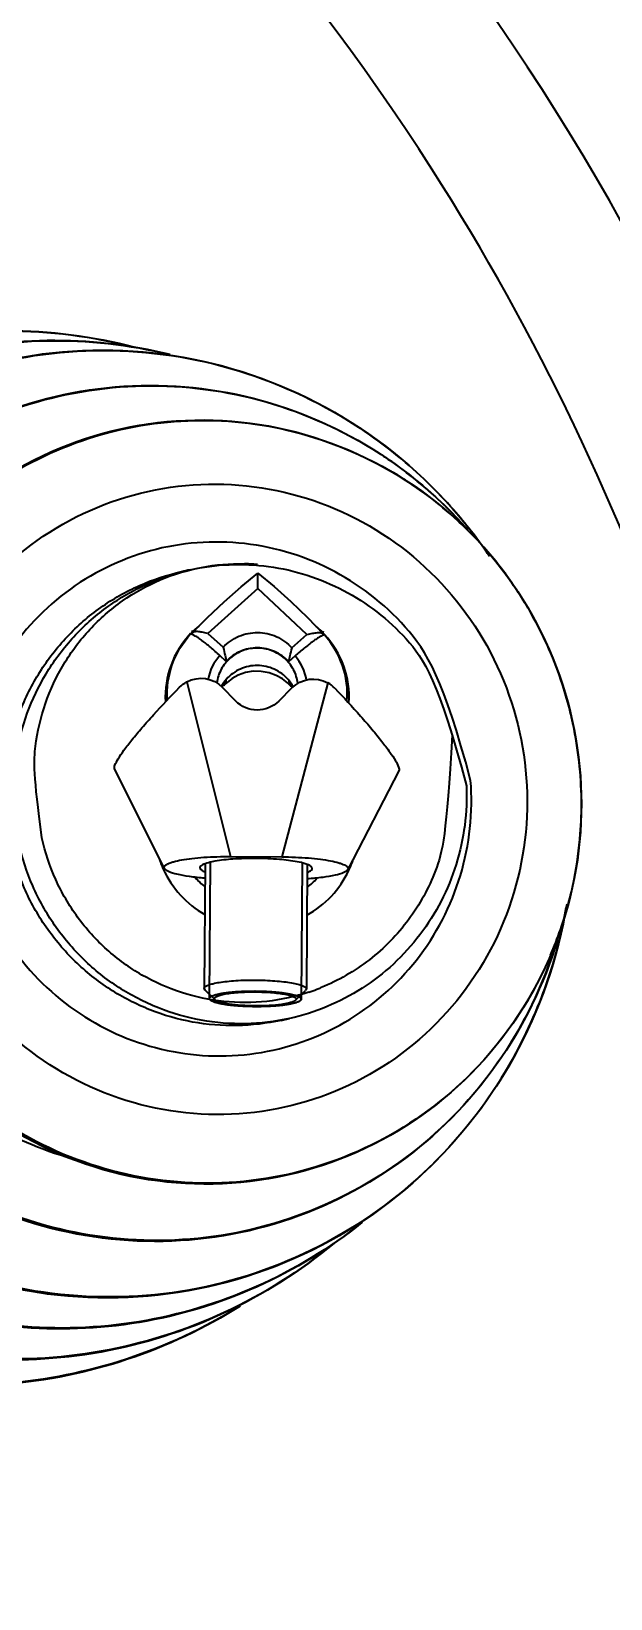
# Model space of a CAD drawing. Extents: x 4438 to 384502, y -178203 to -21188.
# Drawn here: x 378258.7 to 378294.2, y -173493.7 to -173397.5 of the extents above; entities that cross this region are included whole.
import ezdxf

# ---------------------------------------------------------------- set-up
doc = ezdxf.new("R2010")
doc.units = 0
doc.header["$LTSCALE"] = 8
doc.header["$MEASUREMENT"] = 0
doc.layers.get('0').update_dxf_attribs({"linetype": 'CONTINUOUS'})
doc.layers.get('DEFPOINTS').update_dxf_attribs({"linetype": 'CONTINUOUS'})
doc.layers.add('PL', color=5, linetype='CONTINUOUS')
doc.styles.add('DFT', font='simplex', dxfattribs={"width": 0.67, "bigfont": 'dft'})
doc.dimstyles.new('INTE$0', dxfattribs={"dimscale": 5, "dimtxt": 4, "dimasz": 3, "dimexe": 3, "dimexo": 0, "dimgap": 1, "dimtad": 1, "dimdec": 3, "dimdsep": 46, "dimtxsty": 'DFT', "dimcen": 0, "dimclrd": 3, "dimclre": 3, "dimclrt": 6, "dimadec": 0, "dimazin": 0, "dimtfac": 1, "dimtdec": 3, "dimtix": 1, "dimtmove": 1, "dimatfit": 0, "dimfxl": 1, "dimtolj": 1, "dimtzin": 0, "dimarcsym": 0})

# ---------------------------------------------------------------- blocks, each defined once
blk = doc.blocks.new('*D31')
at = {"color": 3, "lineweight": -2, "transparency": 16777216}
for p, q in [((377969.293, -173489.876), (377969.293, -173815.018)), ((378352.161, -173492.017), (378352.161, -173815.018)), ((377999.293, -173800.018), (378322.161, -173800.018))]:
    blk.add_line(p, q, dxfattribs=at)
at = {"color": 3, "transparency": 16777216}
for points in [[(377999.293, -173795.018), (377999.293, -173805.018), (377969.293, -173800.018)], [(378322.161, -173795.018), (378322.161, -173805.018), (378352.161, -173800.018)]]:
    blk.add_solid(points, dxfattribs=at)
at = {"layer": 'DEFPOINTS', "color": 0, "transparency": 16777216}
for p in [(377969.293, -173489.876), (378352.161, -173492.017), (378352.161, -173800.018)]:
    blk.add_point(p, dxfattribs=at)
at = {"color": 6, "transparency": 16777216, "insert": (378160.727, -173765.018), "char_height": 45, "attachment_point": 5, "style": 'DFT'}
blk.add_mtext('\\A1;680', dxfattribs=at)

msp = doc.modelspace()

# ---------------------------------------------------------------- linework, layer by layer
at = {"layer": 'PL', "color": 7, "ltscale": 0.5}
for p, q in [((378267.896, -173430.705), (378268.42, -173430.589)), ((378272.58, -173431.729), (378272.586, -173430.794)), ((378272.58, -173431.729), (378269.502, -173434.492)), ((378275.587, -173434.562), (378272.58, -173431.729)), ((378275.627, -173433.526), (378276.597, -173434.538)), ((378268.531, -173434.48), (378268.486, -173434.544)), ((378269.502, -173434.492), (378270.458, -173435.348)), ((378274.656, -173435.375), (378275.587, -173434.562)), ((378276.597, -173434.538), (378276.637, -173434.596)), ((378270.64, -173436.208), (378270.247, -173435.851)), ((378274.861, -173435.88), (378274.463, -173436.232)), ((378268.215, -173437.468), (378270.909, -173448.186)), ((378276.872, -173437.523), (378274.042, -173448.206)), ((378270.392, -173437.664), (378270.443, -173437.709)), ((378271.215, -173438.633), (378270.416, -173437.814)), ((378270.496, -173437.685), (378270.443, -173437.709)), ((378274.667, -173437.841), (378273.858, -173438.65)), ((378274.589, -173437.711), (378274.641, -173437.736)), ((378274.641, -173437.736), (378274.693, -173437.691)), ((378266.846, -173448.918), (378263.788, -173442.808)), ((378281.23, -173442.919), (378278.095, -173448.99)), ((378269.339, -173448.629), (378269.29, -173456.283)), ((378269.653, -173448.538), (378269.6, -173456.902)), ((378270.909, -173448.186), (378274.042, -173448.206)), ((378275.293, -173448.574), (378275.24, -173456.938)), ((378275.606, -173448.669), (378275.557, -173456.323)), ((378290.958, -173453.299), (378290.944, -173453.345)), ((378269.337, -173456.376), (378269.29, -173456.283)), ((378269.951, -173456.979), (378269.337, -173456.376)), ((378274.888, -173457.01), (378275.509, -173456.416)), ((378275.557, -173456.323), (378275.509, -173456.416)), ((378273.999, -173458.238), (378274.523, -173458.122))]:
    msp.add_line(p, q, dxfattribs=at)
for points in [[(378268.531, -173434.48), (378269.479, -173433.515), (378270.503, -173432.549), (378271.557, -173431.63), (378272.586, -173430.794)], [(378272.586, -173430.794), (378273.57, -173431.614), (378274.602, -173432.535), (378275.627, -173433.526)], [(378274.589, -173437.711), (378274.397, -173437.52), (378274.092, -173437.283), (378273.711, -173437.069), (378273.269, -173436.909), (378272.79, -173436.822), (378272.297, -173436.82), (378271.817, -173436.902), (378271.374, -173437.057), (378270.992, -173437.267), (378270.686, -173437.5), (378270.496, -173437.685)]]:
    msp.add_lwpolyline(points, dxfattribs=at)
for centre, radius, start, end in [((378160.864, -173484.309), 162.592, 283.81178, 63.75286), ((378160.77, -173484.222), 153.659, 270, 65.70221), ((378160.861, -173484.373), 145.332, 32.63286, 69.56606), ((378160.861, -173484.373), 145.332, 4.32637, 32.63286), ((378262.927, -173445.911), 28.809, 55.60915, 57.08141), ((378262.786, -173446.105), 29.048, 45.88077, 55.59675), ((378265.894, -173445.286), 26.013, 55.62243, 57.08217), ((378265.767, -173445.462), 26.229, 45.88282, 55.60997), ((378269.111, -173444.544), 23.135, 59.32168, 60.08068), ((378268.986, -173444.74), 23.368, 48.12558, 59.30186), ((378262.717, -173446.171), 29.144, 41.36168, 45.87199), ((378265.71, -173445.515), 26.307, 41.67777, 45.87456), ((378262.603, -173446.271), 29.295, 34.72451, 41.36135), ((378268.929, -173444.796), 23.448, 43.48864, 48.11431), ((378265.644, -173445.575), 26.396, 41.37155, 41.67986), ((378268.826, -173444.894), 23.59, 36.21613, 43.48772), ((378271.381, -173443.946), 13.681, 102.5005, 104.74125), ((378271.464, -173442.695), 12.473, 86.33177, 88.66607), ((378271.464, -173442.694), 12.472, 84.99182, 86.33112), ((378268.767, -173444.931), 23.659, 29.19099, 36.20484), ((378268.747, -173444.942), 23.682, 24.33792, 29.19203), ((378272.538, -173438.397), 5.64, 136.43238, 182.92168), ((378272.542, -173438.402), 5.646, 135.64823, 136.4324), ((378272.473, -173438.254), 5.475, 136.25403, 137.06537), ((378272.475, -173446.755), 12.989, 107.37221, 107.82554), ((378272.539, -173438.399), 5.642, 129.48035, 135.64721), ((378272.474, -173438.255), 5.476, 135.32424, 136.25403), ((378272.485, -173438.266), 5.492, 131.94917, 135.32266), ((378272.536, -173438.399), 5.643, 43.55461, 50.1116), ((378272.592, -173438.266), 5.491, 42.94736, 47.93018), ((378272.494, -173446.755), 12.989, 71.42395, 71.90629), ((378272.604, -173438.255), 5.475, 42.21536, 42.94381), ((378272.533, -173438.402), 5.646, 42.84903, 43.55326), ((378272.538, -173438.397), 5.64, 356.35001, 42.84894), ((378268.607, -173444.998), 23.833, 13.11151, 24.32117), ((378272.477, -173437.867), 3.007, 137.88462, 169.35266), ((378272.606, -173437.868), 3.007, 9.91692, 41.38757), ((378272.5, -173438.952), 2.477, 138.13514, 150.93246), ((378272.568, -173438.953), 2.477, 28.33732, 41.13468), ((378268.811, -173444.945), 23.622, 12.5001, 13.09909), ((378268.81, -173444.945), 23.623, 11.87201, 12.49989), ((378268.604, -173444.984), 23.833, 0.67947, 11.85978), ((378268.752, -173444.975), 23.684, 355.58014, 0.66254), ((378268.78, -173444.977), 23.656, 348.79747, 355.58123), ((378272.34, -173446.412), 6.122, 197.83255, 204.52183), ((378272.416, -173446.368), 6.209, 204.5983, 240.0817), ((378272.558, -173446.369), 6.209, 299.18812, 334.67152), ((378272.633, -173446.414), 6.122, 334.74799, 341.43726), ((378272.446, -173446.145), 4.991, 221.82122, 231.19261), ((378272.531, -173446.146), 4.991, 308.07721, 317.4486), ((378268.845, -173444.986), 23.591, 340.97872, 348.78622), ((378262.623, -173446.367), 29.296, 343.21187, 350.27713), ((378268.993, -173445.035), 23.435, 336.89057, 340.97611), ((378265.763, -173445.74), 26.304, 339.12982, 343.19682), ((378262.781, -173446.414), 29.132, 339.13141, 343.21043), ((378265.839, -173445.765), 26.224, 328.2062, 339.12101), ((378271.762, -173444.674), 12.473, 288.46884, 290.80316), ((378271.762, -173444.675), 12.472, 290.80381, 292.14309), ((378262.866, -173446.442), 29.042, 328.23662, 339.12259), ((378266.054, -173445.888), 25.977, 327.92483, 328.18686), ((378263.103, -173446.577), 28.77, 327.92482, 328.21746), ((378160.861, -173484.373), 145.332, 283.72929, 4.32637)]:
    msp.add_arc(centre, radius, start, end, dxfattribs=at)
at = {"layer": 'PL', "color": 7, "ltscale": 0.5, "extrusion": (0, 0, -1)}
for centre, start_param, end_param in [((378269.086, -173439.177), -0.488239, 0.779568), ((378275.979, -173439.221), -0.779568, 0.488239), ((378272.545, -173437.271), 2.362024, 3.921161)]:
    msp.add_ellipse(centre, major_axis=(0.012, 1.928), ratio=0.975113, start_param=start_param, end_param=end_param, dxfattribs=at)
at = {"layer": 'PL', "color": 7, "ltscale": 0.5}
for points, knots in [([(378226.887, -173454.24), (378226.307, -173451.624), (378225.805, -173446.226), (378227.093, -173438.226), (378230.335, -173430.815), (378235.328, -173424.48), (378241.75, -173419.633), (378249.188, -173416.593), (378257.149, -173415.558), (378262.469, -173416.252), (378265.031, -173416.928)], [0, 0, 0, 0, 0.125926, 0.251647, 0.377035, 0.502024, 0.626659, 0.751072, 0.875453, 1, 1, 1, 1]), ([(378227.037, -173454.206), (378226.458, -173451.596), (378225.956, -173446.21), (378227.235, -173438.227), (378230.46, -173430.832), (378235.428, -173424.511), (378241.819, -173419.671), (378249.222, -173416.631), (378257.149, -173415.585), (378262.449, -173416.265), (378265.003, -173416.934)], [0, 0, 0, 0, 0.126092, 0.251944, 0.377405, 0.502395, 0.626965, 0.751271, 0.875538, 1, 1, 1, 1]), ([(378231.027, -173453.322), (378230.474, -173450.831), (378229.991, -173445.691), (378231.193, -173438.069), (378234.244, -173430.995), (378238.954, -173424.927), (378245.026, -173420.253), (378252.075, -173417.274), (378259.641, -173416.182), (378264.718, -173416.762), (378267.168, -173417.364)], [0, 0, 0, 0, 0.125918, 0.251632, 0.377024, 0.502022, 0.626668, 0.751088, 0.875467, 1, 1, 1, 1]), ([(378231.176, -173453.289), (378230.625, -173450.804), (378230.142, -173445.678), (378231.334, -173438.076), (378234.364, -173431.022), (378239.046, -173424.968), (378245.081, -173420.3), (378252.09, -173417.318), (378259.618, -173416.211), (378264.672, -173416.773), (378267.113, -173417.365)], [0, 0, 0, 0, 0.12609, 0.251941, 0.377409, 0.50241, 0.626991, 0.751302, 0.875561, 1, 1, 1, 1]), ([(378235.166, -173452.404), (378234.447, -173449.161), (378234.114, -173442.382), (378237.03, -173432.689), (378243.022, -173424.557), (378251.399, -173418.967), (378261.172, -173416.584), (378271.181, -173417.698), (378280.231, -173422.154), (378284.931, -173427.017), (378286.798, -173429.752)], [0, 0, 0, 0, 0.125834, 0.25133, 0.376313, 0.500834, 0.625157, 0.749637, 0.874558, 1, 1, 1, 1]), ([(378235.316, -173452.371), (378234.7, -173449.597), (378234.276, -173443.841), (378236.137, -173435.428), (378240.332, -173427.927), (378246.507, -173421.995), (378254.131, -173418.145), (378262.548, -173416.715), (378271.017, -173417.825), (378276.219, -173420.198), (378278.583, -173421.728)], [0, 0, 0, 0, 0.126096, 0.251883, 0.377177, 0.501939, 0.626317, 0.750589, 0.875069, 1, 1, 1, 1]), ([(378240.813, -173451.152), (378240.194, -173448.36), (378239.861, -173442.537), (378242.167, -173434.146), (378247.032, -173426.951), (378253.948, -173421.741), (378262.173, -173419.077), (378270.823, -173419.253), (378278.955, -173422.236), (378283.464, -173425.892), (378285.357, -173428.019)], [0, 0, 0, 0, 0.125851, 0.251396, 0.376468, 0.501089, 0.625466, 0.749913, 0.874712, 1, 1, 1, 1]), ([(378240.962, -173451.119), (378240.407, -173448.614), (378240.023, -173443.417), (378241.703, -173435.82), (378245.491, -173429.048), (378251.067, -173423.691), (378257.952, -173420.215), (378265.551, -173418.924), (378273.199, -173419.925), (378277.896, -173422.068), (378280.03, -173423.45)], [0, 0, 0, 0, 0.126096, 0.251883, 0.377177, 0.501939, 0.626317, 0.750589, 0.875069, 1, 1, 1, 1]), ([(378246.669, -173449.854), (378246.009, -173446.878), (378245.848, -173440.614), (378249.172, -173431.89), (378255.563, -173425.11), (378264.06, -173421.34), (378273.355, -173421.165), (378282.012, -173424.61), (378288.712, -173431.111), (378291.214, -173436.857), (378291.873, -173439.832)], [0, 0, 0, 0, 0.125688, 0.250971, 0.375687, 0.5, 0.624313, 0.749029, 0.874312, 1, 1, 1, 1]), ([(378246.818, -173449.821), (378246.333, -173447.634), (378245.985, -173443.102), (378247.386, -173436.461), (378250.594, -173430.498), (378255.35, -173425.714), (378261.263, -173422.503), (378267.846, -173421.136), (378274.546, -173421.722), (378278.729, -173423.386), (378280.651, -173424.492)], [0, 0, 0, 0, 0.126103, 0.251905, 0.377233, 0.502037, 0.626446, 0.750716, 0.875152, 1, 1, 1, 1]), ([(378251.402, -173448.805), (378250.857, -173446.348), (378250.723, -173441.178), (378253.461, -173433.981), (378258.725, -173428.391), (378265.723, -173425.285), (378273.377, -173425.142), (378280.511, -173427.985), (378286.034, -173433.35), (378288.097, -173438.092), (378288.642, -173440.549)], [0, 0, 0, 0, 0.12586, 0.251216, 0.375861, 0.5, 0.624139, 0.748784, 0.87414, 1, 1, 1, 1]), ([(378285.636, -173443.512), (378283.976, -173437.297), (378281.905, -173433.862), (378277.168, -173430.221), (378271.442, -173428.575), (378265.528, -173429.17), (378260.257, -173431.922), (378256.366, -173436.445), (378254.387, -173442.091), (378254.526, -173446.105), (378254.95, -173448.018)], [0, 0, 0, 0, 0.125793, 0.250987, 0.375513, 0.499648, 0.623881, 0.748647, 0.874088, 1, 1, 1, 1]), ([(378257.385, -173447.478), (378257.185, -173446.579), (378256.96, -173444.738), (378257.16, -173441.968), (378257.89, -173439.294), (378259.121, -173436.818), (378260.807, -173434.636), (378262.884, -173432.831), (378265.27, -173431.474), (378267.009, -173430.902), (378267.896, -173430.705)], [0, 0, 0, 0, 0.125913, 0.251684, 0.377201, 0.502384, 0.627204, 0.751688, 0.875914, 1, 1, 1, 1]), ([(378257.909, -173447.362), (378257.714, -173446.485), (378257.49, -173444.689), (378257.666, -173441.987), (378258.347, -173439.37), (378259.507, -173436.935), (378261.105, -173434.771), (378263.083, -173432.957), (378265.368, -173431.56), (378267.043, -173430.941), (378267.9, -173430.715)], [0, 0, 0, 0, 0.125891, 0.251644, 0.377157, 0.502347, 0.627183, 0.751685, 0.875922, 1, 1, 1, 1]), ([(378259.324, -173447.048), (378258.806, -173443.199), (378258.845, -173441.398), (378259.456, -173438.772), (378260.591, -173436.331), (378262.202, -173434.184), (378264.218, -173432.423), (378266.552, -173431.127), (378269.102, -173430.351), (378270.874, -173430.205), (378271.754, -173430.225)], [0, 0, 0, 0, 0.125969, 0.251776, 0.3773, 0.502458, 0.627231, 0.751668, 0.875875, 1, 1, 1, 1]), ([(378268.42, -173430.589), (378269.988, -173430.241), (378273.283, -173430.102), (378277.978, -173431.613), (378281.891, -173434.643), (378283.668, -173437.444), (378285.379, -173443.838)], [0, 0, 0, 0, 0.248744, 0.498168, 0.748628, 1, 1, 1, 1]), ([(378267.025, -173438.569), (378266.976, -173437.841), (378267.179, -173436.347), (378267.966, -173435.061), (378268.465, -173434.525)], [0, 0, 0, 0, 0.499091, 1, 1, 1, 1]), ([(378270.247, -173435.851), (378270.057, -173435.678), (378269.697, -173435.363), (378269.255, -173435.007), (378268.942, -173434.782), (378268.757, -173434.662), (378268.611, -173434.583), (378268.523, -173434.549), (378268.486, -173434.544)], [0, 0, 0, 0, 0.349189, 0.650231, 0.773187, 0.873677, 0.949562, 1, 1, 1, 1]), ([(378269.502, -173434.492), (378269.387, -173434.469), (378269.181, -173434.425), (378268.904, -173434.382), (378268.685, -173434.383), (378268.567, -173434.441), (378268.53, -173434.48)], [0, 0, 0, 0, 0.351742, 0.630747, 0.839603, 1, 1, 1, 1]), ([(378270.458, -173435.348), (378270.722, -173435.062), (378271.382, -173434.595), (378272.564, -173434.357), (378273.742, -173434.61), (378274.396, -173435.085), (378274.656, -173435.375)], [0, 0, 0, 0, 0.249441, 0.5, 0.750559, 1, 1, 1, 1]), ([(378276.637, -173434.596), (378276.6, -173434.601), (378276.511, -173434.634), (378276.363, -173434.712), (378276.177, -173434.829), (378275.862, -173435.05), (378275.415, -173435.401), (378275.053, -173435.711), (378274.861, -173435.88)], [0, 0, 0, 0, 0.050808, 0.126959, 0.227592, 0.350569, 0.651343, 1, 1, 1, 1]), ([(378275.587, -173434.562), (378275.708, -173434.537), (378275.926, -173434.488), (378276.254, -173434.429), (378276.513, -173434.447), (378276.597, -173434.538)], [0, 0, 0, 0, 0.358163, 0.640854, 1, 1, 1, 1]), ([(378278.048, -173438.639), (378278.107, -173437.912), (378277.922, -173436.415), (378277.151, -173435.119), (378276.659, -173434.576)], [0, 0, 0, 0, 0.499091, 1, 1, 1, 1]), ([(378272.557, -173435.391), (378272.257, -173435.389), (378271.652, -173435.493), (378270.862, -173435.955), (378270.286, -173436.661), (378270.096, -173437.24), (378270.057, -173437.534)], [0, 0, 0, 0, 0.251571, 0.50228, 0.751686, 1, 1, 1, 1]), ([(378270.458, -173435.348), (378270.492, -173435.515), (378270.557, -173435.8), (378270.62, -173436.087), (378270.64, -173436.208)], [0, 0, 0, 0, 0.579834, 1, 1, 1, 1]), ([(378274.463, -173436.232), (378274.226, -173435.969), (378273.63, -173435.539), (378272.557, -173435.31), (378271.482, -173435.525), (378270.881, -173435.948), (378270.64, -173436.208)], [0, 0, 0, 0, 0.249439, 0.5, 0.750561, 1, 1, 1, 1]), ([(378275.03, -173437.565), (378274.994, -173437.271), (378274.811, -173436.69), (378274.245, -173435.976), (378273.46, -173435.505), (378272.857, -173435.393), (378272.557, -173435.391)], [0, 0, 0, 0, 0.248314, 0.49772, 0.748429, 1, 1, 1, 1]), ([(378274.656, -173435.375), (378274.621, -173435.541), (378274.551, -173435.826), (378274.485, -173436.111), (378274.463, -173436.232)], [0, 0, 0, 0, 0.579834, 1, 1, 1, 1]), ([(378272.55, -173436.464), (378272.196, -173436.462), (378271.481, -173436.608), (378270.89, -173437.037), (378270.655, -173437.299)], [0, 0, 0, 0, 0.501149, 1, 1, 1, 1]), ([(378274.434, -173437.323), (378274.202, -173437.058), (378273.617, -173436.622), (378272.904, -173436.467), (378272.55, -173436.464)], [0, 0, 0, 0, 0.498851, 1, 1, 1, 1]), ([(378270.618, -173437.359), (378270.604, -173437.425), (378270.581, -173437.518), (378270.536, -173437.626), (378270.511, -173437.669), (378270.496, -173437.685)], [0, 0, 0, 0, 0.575562, 0.812449, 1, 1, 1, 1]), ([(378274.471, -173437.384), (378274.484, -173437.45), (378274.506, -173437.543), (378274.549, -173437.651), (378274.574, -173437.695), (378274.589, -173437.711)], [0, 0, 0, 0, 0.575562, 0.812449, 1, 1, 1, 1]), ([(378263.788, -173442.808), (378263.775, -173442.781), (378263.771, -173442.7), (378263.833, -173442.489), (378264.031, -173442.134), (378264.386, -173441.617), (378264.88, -173440.982), (378265.488, -173440.258), (378266.451, -173439.174), (378267.23, -173438.354), (378267.773, -173437.801)], [0, 0, 0, 0, 0.01417, 0.035355, 0.102255, 0.200919, 0.327029, 0.475207, 0.640032, 1, 1, 1, 1]), ([(378277.31, -173437.861), (378277.846, -173438.422), (378278.614, -173439.251), (378279.563, -173440.347), (378280.162, -173441.08), (378280.648, -173441.721), (378280.996, -173442.242), (378281.19, -173442.6), (378281.249, -173442.812), (378281.244, -173442.892), (378281.23, -173442.919)], [0, 0, 0, 0, 0.359968, 0.524793, 0.672971, 0.799081, 0.897745, 0.964645, 0.98583, 1, 1, 1, 1]), ([(378291.873, -173439.832), (378292.533, -173442.808), (378292.694, -173449.073), (378289.37, -173457.796), (378282.979, -173464.577), (378274.481, -173468.346), (378265.187, -173468.521), (378256.53, -173465.077), (378249.83, -173458.576), (378247.328, -173452.83), (378246.669, -173449.854)], [0, 0, 0, 0, 0.125688, 0.250971, 0.375687, 0.5, 0.624313, 0.749029, 0.874312, 1, 1, 1, 1]), ([(378288.642, -173440.549), (378289.186, -173443.006), (378289.32, -173448.175), (378286.582, -173455.372), (378281.318, -173460.963), (378274.321, -173464.069), (378266.666, -173464.211), (378259.533, -173461.369), (378254.01, -173456.004), (378251.947, -173451.261), (378251.402, -173448.805)], [0, 0, 0, 0, 0.12586, 0.251216, 0.375861, 0.5, 0.624139, 0.748784, 0.87414, 1, 1, 1, 1]), ([(378284.497, -173440.738), (378284.168, -173446.829), (378283.63, -173449.099), (378281.952, -173452.153), (378279.526, -173454.639), (378277.519, -173455.798), (378276.463, -173456.227)], [0, 0, 0, 0, 0.251375, 0.501829, 0.751298, 1, 1, 1, 1]), ([(378254.95, -173448.018), (378255.374, -173449.931), (378256.945, -173453.628), (378261.125, -173457.909), (378266.563, -173460.364), (378272.505, -173460.63), (378278.116, -173458.669), (378282.61, -173454.756), (378285.363, -173449.453), (378285.788, -173445.464), (378285.636, -173443.512)], [0, 0, 0, 0, 0.125912, 0.251353, 0.376118, 0.500351, 0.624486, 0.749012, 0.874207, 1, 1, 1, 1]), ([(378285.379, -173443.838), (378285.447, -173445.461), (378285.02, -173448.752), (378282.755, -173453.152), (378279.137, -173456.507), (378276.092, -173457.774), (378274.523, -173458.122)], [0, 0, 0, 0, 0.251373, 0.501833, 0.751256, 1, 1, 1, 1]), ([(378275.713, -173456.505), (378274.878, -173456.784), (378273.141, -173457.166), (378270.477, -173457.175), (378267.864, -173456.624), (378265.418, -173455.536), (378263.247, -173453.959), (378261.443, -173451.961), (378260.086, -173449.631), (378259.517, -173447.921), (378259.324, -173447.048)], [0, 0, 0, 0, 0.124125, 0.248332, 0.372769, 0.497542, 0.6227, 0.748224, 0.874031, 1, 1, 1, 1]), ([(378273.999, -173458.238), (378273.113, -173458.434), (378271.295, -173458.651), (378268.559, -173458.429), (378265.914, -173457.671), (378263.464, -173456.406), (378261.302, -173454.683), (378259.51, -173452.567), (378258.158, -173450.142), (378257.584, -173448.378), (378257.385, -173447.478)], [0, 0, 0, 0, 0.124086, 0.248312, 0.372796, 0.497616, 0.622799, 0.748316, 0.874087, 1, 1, 1, 1]), ([(378274.523, -173458.122), (378273.637, -173458.318), (378271.819, -173458.535), (378269.083, -173458.313), (378266.438, -173457.555), (378263.988, -173456.29), (378261.825, -173454.566), (378260.034, -173452.451), (378258.682, -173450.026), (378258.108, -173448.262), (378257.909, -173447.362)], [0, 0, 0, 0, 0.124086, 0.248312, 0.372796, 0.497616, 0.622799, 0.748317, 0.874086, 1, 1, 1, 1]), ([(378266.846, -173448.918), (378266.835, -173448.896), (378266.823, -173448.843), (378266.861, -173448.763), (378266.94, -173448.694), (378267.058, -173448.626), (378267.216, -173448.562), (378267.5, -173448.473), (378267.944, -173448.379), (378268.567, -173448.292), (378269.29, -173448.228), (378270.082, -173448.19), (378270.629, -173448.184), (378270.909, -173448.186)], [0, 0, 0, 0, 0.01717, 0.035271, 0.058908, 0.090149, 0.129738, 0.177776, 0.297768, 0.446341, 0.617632, 0.804768, 1, 1, 1, 1]), ([(378269.329, -173449.517), (378269.011, -173449.492), (378268.435, -173449.434), (378267.685, -173449.302), (378267.196, -173449.165), (378266.943, -173449.03), (378266.865, -173448.956), (378266.846, -173448.918)], [0, 0, 0, 0, 0.368655, 0.668585, 0.880719, 0.951125, 1, 1, 1, 1]), ([(378269.336, -173448.629), (378269.281, -173448.649), (378269.189, -173448.688), (378269.08, -173448.758), (378269.018, -173448.838), (378269.025, -173448.898), (378269.035, -173448.92)], [0, 0, 0, 0, 0.379029, 0.650144, 0.838695, 1, 1, 1, 1]), ([(378269.035, -173448.92), (378269.055, -173448.962), (378269.154, -173449.044), (378269.263, -173449.092), (378269.333, -173449.118)], [0, 0, 0, 0, 0.383792, 1, 1, 1, 1]), ([(378269.948, -173448.476), (378269.885, -173448.487), (378269.678, -173448.527), (378269.473, -173448.578), (378269.336, -173448.629)], [0, 0, 0, 0, 0.303775, 1, 1, 1, 1]), ([(378274.999, -173448.508), (378274.638, -173448.439), (378273.797, -173448.341), (378272.475, -173448.287), (378271.152, -173448.324), (378270.31, -173448.411), (378269.948, -173448.476)], [0, 0, 0, 0, 0.217421, 0.5, 0.782579, 1, 1, 1, 1]), ([(378274.042, -173448.206), (378274.321, -173448.208), (378274.869, -173448.221), (378275.66, -173448.268), (378276.382, -173448.342), (378277.004, -173448.437), (378277.447, -173448.537), (378277.73, -173448.629), (378277.887, -173448.695), (378278.004, -173448.764), (378278.082, -173448.835), (378278.119, -173448.915), (378278.106, -173448.968), (378278.095, -173448.99)], [0, 0, 0, 0, 0.195232, 0.382368, 0.553659, 0.702232, 0.822224, 0.870262, 0.909851, 0.941092, 0.964729, 0.98283, 1, 1, 1, 1]), ([(378275.609, -173448.669), (378275.57, -173448.654), (378275.371, -173448.586), (378275.165, -173448.54), (378274.999, -173448.508)], [0, 0, 0, 0, 0.199616, 1, 1, 1, 1]), ([(378278.095, -173448.99), (378278.076, -173449.027), (378277.997, -173449.101), (378277.742, -173449.232), (378277.251, -173449.363), (378276.5, -173449.485), (378275.923, -173449.536), (378275.605, -173449.557)], [0, 0, 0, 0, 0.048875, 0.119281, 0.331415, 0.631345, 1, 1, 1, 1]), ([(378275.606, -173449.158), (378275.676, -173449.133), (378275.786, -173449.086), (378275.885, -173449.005), (378275.906, -173448.964)], [0, 0, 0, 0, 0.616213, 1, 1, 1, 1]), ([(378275.906, -173448.964), (378275.917, -173448.941), (378275.924, -173448.882), (378275.863, -173448.801), (378275.756, -173448.73), (378275.663, -173448.69), (378275.609, -173448.669)], [0, 0, 0, 0, 0.16131, 0.349862, 0.620976, 1, 1, 1, 1]), ([(378261.164, -173466.729), (378257.38, -173465.667), (378250.247, -173461.35), (378246.403, -173453.967), (378245.546, -173450.103)], [0, 0, 0, 0, 0.498314, 1, 1, 1, 1]), ([(378290.547, -173454.233), (378289.596, -173456.463), (378286.98, -173460.644), (378281.328, -173465.362), (378274.494, -173468.073), (378267.156, -173468.502), (378260.036, -173466.609), (378253.833, -173462.583), (378249.154, -173456.833), (378247.347, -173452.205), (378246.818, -173449.821)], [0, 0, 0, 0, 0.12518, 0.249812, 0.374103, 0.498395, 0.623028, 0.748208, 0.87393, 1, 1, 1, 1]), ([(378291.533, -173451.112), (378290.997, -173454.38), (378288.793, -173460.774), (378282.475, -173468.638), (378273.874, -173473.877), (378264.01, -173475.848), (378254.055, -173474.322), (378245.188, -173469.485), (378238.448, -173461.932), (378235.885, -173455.648), (378235.166, -173452.404)], [0, 0, 0, 0, 0.125442, 0.250362, 0.374842, 0.499165, 0.623687, 0.748669, 0.874166, 1, 1, 1, 1]), ([(378290.959, -173453.298), (378290.142, -173456.025), (378287.6, -173461.243), (378281.489, -173467.382), (378273.725, -173471.196), (378265.145, -173472.257), (378256.676, -173470.457), (378249.227, -173465.992), (378243.591, -173459.362), (378241.432, -173453.945), (378240.813, -173451.152)], [0, 0, 0, 0, 0.125287, 0.250086, 0.374533, 0.498911, 0.623531, 0.748604, 0.874149, 1, 1, 1, 1]), ([(378288.065, -173459.682), (378286.715, -173461.837), (378283.364, -173465.765), (378276.856, -173469.906), (378269.423, -173471.948), (378261.714, -173471.707), (378254.396, -173469.209), (378248.1, -173464.672), (378243.367, -173458.497), (378241.517, -173453.625), (378240.962, -173451.119)], [0, 0, 0, 0, 0.124931, 0.249411, 0.373683, 0.498061, 0.622823, 0.748117, 0.873904, 1, 1, 1, 1]), ([(378287.481, -173461.855), (378285.986, -173464.24), (378282.274, -173468.59), (378275.067, -173473.176), (378266.835, -173475.438), (378258.298, -173475.172), (378250.193, -173472.405), (378243.221, -173467.38), (378237.979, -173460.541), (378235.931, -173455.146), (378235.316, -173452.371)], [0, 0, 0, 0, 0.124931, 0.249411, 0.373683, 0.498061, 0.622823, 0.748117, 0.873904, 1, 1, 1, 1]), ([(378278.983, -173470.632), (378277.017, -173472.215), (378272.661, -173474.886), (378265.342, -173477.096), (378257.694, -173477.377), (378250.214, -173475.707), (378243.38, -173472.198), (378237.625, -173467.076), (378233.313, -173460.676), (378231.579, -173455.813), (378231.027, -173453.322)], [0, 0, 0, 0, 0.124533, 0.248912, 0.373332, 0.497978, 0.622976, 0.748368, 0.874082, 1, 1, 1, 1]), ([(378278.931, -173470.657), (378276.969, -173472.226), (378272.626, -173474.871), (378265.335, -173477.051), (378257.722, -173477.31), (378250.279, -173475.631), (378243.477, -173472.123), (378237.749, -173467.01), (378233.455, -173460.624), (378231.727, -173455.774), (378231.176, -173453.289)], [0, 0, 0, 0, 0.124439, 0.248698, 0.373009, 0.49759, 0.622591, 0.748059, 0.87391, 1, 1, 1, 1]), ([(378277.232, -173471.93), (378275.196, -173473.626), (378270.667, -173476.505), (378263.014, -173478.933), (378254.987, -173479.323), (378247.117, -173477.644), (378239.914, -173474.014), (378233.842, -173468.667), (378229.294, -173461.96), (378227.467, -173456.855), (378226.887, -173454.24)], [0, 0, 0, 0, 0.124548, 0.248928, 0.373341, 0.497976, 0.622965, 0.748353, 0.874074, 1, 1, 1, 1]), ([(378277.201, -173471.939), (378275.169, -173473.624), (378270.653, -173476.482), (378263.026, -173478.885), (378255.032, -173479.258), (378247.194, -173477.574), (378240.019, -173473.945), (378233.97, -173468.606), (378229.437, -173461.911), (378227.615, -173456.817), (378227.037, -173454.206)], [0, 0, 0, 0, 0.124462, 0.248729, 0.373035, 0.497605, 0.622595, 0.748056, 0.873908, 1, 1, 1, 1]), ([(378271.489, -173475.779), (378267.204, -173478.482), (378257.136, -173481.849), (378241.522, -173479.232), (378228.818, -173469.708), (378224.159, -173460.096), (378223.049, -173455.09)], [0, 0, 0, 0, 0.248713, 0.497825, 0.748318, 1, 1, 1, 1]), ([(378271.405, -173475.811), (378267.13, -173478.481), (378257.101, -173481.791), (378241.57, -173479.137), (378228.939, -173469.626), (378224.305, -173460.047), (378223.198, -173455.057)], [0, 0, 0, 0, 0.248485, 0.497449, 0.748032, 1, 1, 1, 1]), ([(378269.29, -173456.283), (378269.291, -173456.242), (378269.341, -173456.179), (378269.432, -173456.122), (378269.587, -173456.051), (378269.85, -173455.975), (378270.237, -173455.9), (378270.707, -173455.839), (378271.445, -173455.778), (378272.027, -173455.763), (378272.427, -173455.766)], [0, 0, 0, 0, 0.037142, 0.064979, 0.1003, 0.193813, 0.316239, 0.463705, 0.631009, 1, 1, 1, 1]), ([(378272.427, -173455.766), (378272.827, -173455.769), (378273.409, -173455.79), (378274.146, -173455.861), (378274.616, -173455.928), (378275.002, -173456.008), (378275.263, -173456.087), (378275.418, -173456.16), (378275.507, -173456.218), (378275.557, -173456.282), (378275.557, -173456.323)], [0, 0, 0, 0, 0.368991, 0.536295, 0.683761, 0.806188, 0.8997, 0.935021, 0.962858, 1, 1, 1, 1]), ([(378272.417, -173457.403), (378272.367, -173457.402), (378272.268, -173457.399), (378272.144, -173457.396), (378272.044, -173457.394), (378271.97, -173457.392), (378271.908, -173457.39), (378271.864, -173457.389), (378271.839, -173457.389), (378271.821, -173457.388), (378271.803, -173457.387), (378271.779, -173457.386), (378271.737, -173457.383), (378271.652, -173457.378), (378271.556, -173457.371), (378271.46, -173457.365), (378271.4, -173457.362), (378271.351, -173457.359), (378271.315, -173457.356), (378271.285, -173457.354), (378271.264, -173457.353), (378271.252, -173457.352), (378271.243, -173457.352), (378271.235, -173457.351), (378271.224, -173457.35), (378271.206, -173457.348), (378271.179, -173457.345), (378271.146, -173457.341), (378271.104, -173457.337), (378271.05, -173457.331), (378270.986, -173457.324), (378270.921, -173457.317), (378270.868, -173457.311), (378270.825, -173457.306), (378270.792, -173457.303), (378270.766, -173457.3), (378270.747, -173457.298), (378270.736, -173457.297), (378270.728, -173457.296), (378270.721, -173457.295), (378270.712, -173457.293), (378270.696, -173457.291), (378270.672, -173457.287), (378270.645, -173457.282), (378270.608, -173457.276), (378270.561, -173457.268), (378270.506, -173457.259), (378270.45, -173457.25), (378270.404, -173457.242), (378270.366, -173457.236), (378270.343, -173457.232), (378270.325, -173457.229), (378270.311, -173457.227), (378270.299, -173457.225), (378270.291, -173457.223), (378270.287, -173457.223), (378270.283, -173457.222), (378270.28, -173457.221), (378270.277, -173457.22), (378270.271, -173457.219), (378270.262, -173457.217), (378270.251, -173457.214), (378270.237, -173457.21), (378270.219, -173457.206), (378270.191, -173457.199), (378270.155, -173457.19), (378270.113, -173457.179), (378270.07, -173457.168), (378270.035, -173457.159), (378270.006, -173457.152), (378269.988, -173457.147), (378269.974, -173457.144), (378269.964, -173457.141), (378269.955, -173457.139), (378269.949, -173457.137), (378269.945, -173457.136), (378269.942, -173457.135), (378269.941, -173457.135), (378269.938, -173457.134), (378269.934, -173457.132), (378269.928, -173457.129), (378269.921, -173457.126), (378269.911, -173457.122), (378269.899, -173457.117), (378269.88, -173457.109), (378269.856, -173457.099), (378269.827, -173457.086), (378269.798, -173457.074), (378269.774, -173457.064), (378269.754, -173457.056), (378269.742, -173457.051), (378269.733, -173457.047), (378269.725, -173457.044), (378269.719, -173457.041), (378269.715, -173457.039), (378269.713, -173457.038), (378269.711, -173457.037), (378269.71, -173457.037), (378269.709, -173457.036), (378269.707, -173457.034), (378269.704, -173457.031), (378269.701, -173457.028), (378269.697, -173457.024), (378269.691, -173457.018), (378269.683, -173457.01), (378269.672, -173456.999), (378269.659, -173456.987), (378269.646, -173456.974), (378269.635, -173456.963), (378269.626, -173456.955), (378269.621, -173456.95), (378269.616, -173456.945), (378269.613, -173456.942), (378269.61, -173456.939), (378269.608, -173456.938), (378269.607, -173456.937), (378269.606, -173456.936), (378269.607, -173456.935), (378269.607, -173456.934), (378269.607, -173456.932), (378269.608, -173456.929), (378269.609, -173456.926), (378269.61, -173456.922), (378269.611, -173456.916), (378269.613, -173456.908), (378269.615, -173456.897), (378269.618, -173456.884), (378269.621, -173456.871), (378269.625, -173456.853), (378269.628, -173456.84), (378269.63, -173456.832)], [0, 0, 0, 0, 0.03125, 0.0625, 0.078125, 0.09375, 0.109375, 0.117188, 0.121094, 0.125, 0.128906, 0.132812, 0.140625, 0.15625, 0.1875, 0.203125, 0.21875, 0.226562, 0.234375, 0.242188, 0.246094, 0.248047, 0.25, 0.251953, 0.253906, 0.257812, 0.265625, 0.273438, 0.28125, 0.296875, 0.3125, 0.328125, 0.34375, 0.351562, 0.359375, 0.367188, 0.371094, 0.373047, 0.375, 0.376953, 0.378906, 0.382812, 0.390625, 0.398438, 0.40625, 0.421875, 0.4375, 0.453125, 0.46875, 0.476562, 0.484375, 0.488281, 0.492188, 0.496094, 0.498047, 0.499023, 0.5, 0.500977, 0.501953, 0.503906, 0.507812, 0.511719, 0.515625, 0.523438, 0.53125, 0.546875, 0.5625, 0.578125, 0.59375, 0.601562, 0.609375, 0.613281, 0.617188, 0.621094, 0.623047, 0.624023, 0.625, 0.625977, 0.626953, 0.628906, 0.632812, 0.636719, 0.640625, 0.648438, 0.65625, 0.671875, 0.6875, 0.703125, 0.71875, 0.726562, 0.734375, 0.738281, 0.742188, 0.746094, 0.748047, 0.749023, 0.75, 0.750977, 0.751953, 0.753906, 0.757812, 0.761719, 0.765625, 0.773438, 0.78125, 0.796875, 0.8125, 0.828125, 0.84375, 0.851562, 0.859375, 0.863281, 0.867188, 0.871094, 0.873047, 0.874023, 0.875, 0.875977, 0.876953, 0.878906, 0.882812, 0.886719, 0.890625, 0.898438, 0.90625, 0.921875, 0.9375, 0.953125, 0.96875, 1, 1, 1, 1]), ([(378269.63, -173456.832), (378269.633, -173456.829), (378269.637, -173456.824), (378269.643, -173456.819), (378269.648, -173456.814), (378269.652, -173456.811), (378269.655, -173456.808), (378269.659, -173456.804), (378269.664, -173456.8), (378269.671, -173456.795), (378269.677, -173456.791), (378269.683, -173456.787), (378269.689, -173456.783), (378269.696, -173456.778), (378269.701, -173456.775), (378269.706, -173456.772), (378269.712, -173456.769), (378269.719, -173456.765), (378269.724, -173456.761), (378269.727, -173456.76)], [0, 0, 0, 0, 0.125, 0.1875, 0.25, 0.3125, 0.34375, 0.375, 0.4375, 0.5, 0.5625, 0.625, 0.6875, 0.75, 0.8125, 0.84375, 0.875, 0.9375, 1, 1, 1, 1]), ([(378269.727, -173456.76), (378269.756, -173456.748), (378269.8, -173456.731), (378269.851, -173456.711), (378269.88, -173456.7), (378269.902, -173456.691), (378269.92, -173456.684), (378269.935, -173456.678), (378269.944, -173456.675), (378269.951, -173456.672), (378269.956, -173456.67), (378269.959, -173456.669), (378269.961, -173456.668), (378269.964, -173456.668), (378269.967, -173456.667), (378269.975, -173456.665), (378269.988, -173456.662), (378270.004, -173456.658), (378270.02, -173456.654), (378270.042, -173456.649), (378270.08, -173456.64), (378270.134, -173456.628), (378270.188, -173456.615), (378270.232, -173456.605), (378270.259, -173456.598), (378270.28, -173456.593), (378270.293, -173456.59), (378270.301, -173456.589), (378270.305, -173456.588), (378270.309, -173456.587), (378270.316, -173456.586), (378270.325, -173456.584), (378270.338, -173456.582), (378270.355, -173456.58), (378270.382, -173456.576), (378270.416, -173456.571), (378270.457, -173456.564), (378270.498, -173456.558), (378270.539, -173456.552), (378270.579, -173456.546), (378270.62, -173456.54), (378270.654, -173456.535), (378270.681, -173456.531), (378270.701, -173456.528), (378270.719, -173456.525), (378270.73, -173456.523), (378270.737, -173456.522), (378270.742, -173456.521), (378270.748, -173456.521), (378270.756, -173456.52), (378270.771, -173456.519), (378270.791, -173456.517), (378270.815, -173456.515), (378270.847, -173456.511), (378270.888, -173456.508), (378270.936, -173456.503), (378270.985, -173456.499), (378271.033, -173456.494), (378271.081, -173456.489), (378271.13, -173456.485), (378271.178, -173456.48), (378271.215, -173456.477), (378271.239, -173456.475), (378271.249, -173456.474), (378271.257, -173456.473), (378271.266, -173456.472), (378271.281, -173456.472), (378271.304, -173456.47), (378271.339, -173456.469), (378271.384, -173456.466), (378271.455, -173456.463), (378271.544, -173456.458), (378271.651, -173456.453), (378271.731, -173456.449), (378271.784, -173456.446), (378271.806, -173456.445), (378271.824, -173456.444), (378271.842, -173456.444), (378271.875, -173456.444), (378271.921, -173456.443), (378271.996, -173456.442), (378272.089, -173456.441), (378272.237, -173456.439), (378272.349, -173456.438), (378272.423, -173456.437)], [0, 0, 0, 0, 0.0625, 0.09375, 0.109375, 0.125, 0.140625, 0.148438, 0.15625, 0.160156, 0.164062, 0.166016, 0.166992, 0.167969, 0.169922, 0.171875, 0.179688, 0.1875, 0.195312, 0.203125, 0.21875, 0.25, 0.28125, 0.296875, 0.3125, 0.320312, 0.328125, 0.330078, 0.332031, 0.333984, 0.335938, 0.339844, 0.34375, 0.351562, 0.359375, 0.375, 0.390625, 0.40625, 0.421875, 0.4375, 0.453125, 0.46875, 0.476562, 0.484375, 0.492188, 0.496094, 0.498047, 0.5, 0.501953, 0.503906, 0.507812, 0.515625, 0.523438, 0.53125, 0.546875, 0.5625, 0.578125, 0.59375, 0.609375, 0.625, 0.640625, 0.65625, 0.660156, 0.664062, 0.666016, 0.667969, 0.671875, 0.679688, 0.6875, 0.703125, 0.71875, 0.75, 0.78125, 0.8125, 0.820312, 0.828125, 0.832031, 0.835938, 0.84375, 0.859375, 0.875, 0.90625, 0.9375, 1, 1, 1, 1]), ([(378269.951, -173456.979), (378269.937, -173456.966), (378269.914, -173456.938), (378269.911, -173456.881), (378269.945, -173456.831), (378270.037, -173456.764), (378270.227, -173456.693), (378270.528, -173456.622), (378270.919, -173456.563), (378271.379, -173456.519), (378271.888, -173456.494), (378272.242, -173456.49), (378272.423, -173456.491)], [0, 0, 0, 0, 0.021151, 0.038599, 0.058582, 0.085557, 0.165948, 0.282386, 0.431009, 0.60553, 0.798116, 1, 1, 1, 1]), ([(378272.423, -173456.437), (378272.496, -173456.439), (378272.606, -173456.442), (378272.753, -173456.445), (378272.844, -173456.447), (378272.918, -173456.449), (378272.963, -173456.45), (378272.995, -173456.451), (378273.014, -173456.452), (378273.031, -173456.453), (378273.054, -173456.454), (378273.107, -173456.457), (378273.187, -173456.462), (378273.294, -173456.469), (378273.383, -173456.475), (378273.454, -173456.479), (378273.498, -173456.482), (378273.534, -173456.484), (378273.556, -173456.485), (378273.572, -173456.486), (378273.581, -173456.487), (378273.588, -173456.488), (378273.599, -173456.489), (378273.622, -173456.492), (378273.658, -173456.495), (378273.706, -173456.5), (378273.754, -173456.505), (378273.801, -173456.51), (378273.849, -173456.516), (378273.897, -173456.521), (378273.945, -173456.526), (378273.984, -173456.53), (378274.016, -173456.533), (378274.04, -173456.536), (378274.06, -173456.538), (378274.074, -173456.539), (378274.082, -173456.54), (378274.088, -173456.541), (378274.093, -173456.542), (378274.1, -173456.543), (378274.112, -173456.545), (378274.129, -173456.548), (378274.15, -173456.551), (378274.178, -173456.555), (378274.212, -173456.561), (378274.254, -173456.568), (378274.295, -173456.575), (378274.337, -173456.581), (378274.378, -173456.588), (378274.42, -173456.595), (378274.455, -173456.6), (378274.482, -173456.605), (378274.499, -173456.608), (378274.513, -173456.61), (378274.522, -173456.611), (378274.529, -173456.612), (378274.533, -173456.613), (378274.537, -173456.614), (378274.546, -173456.616), (378274.558, -173456.619), (378274.574, -173456.624), (378274.59, -173456.628), (378274.612, -173456.633), (378274.65, -173456.642), (378274.704, -173456.656), (378274.759, -173456.669), (378274.797, -173456.678), (378274.818, -173456.684), (378274.835, -173456.688), (378274.851, -173456.692), (378274.863, -173456.695), (378274.871, -173456.697), (378274.875, -173456.698), (378274.878, -173456.698), (378274.88, -173456.699), (378274.883, -173456.7), (378274.887, -173456.702), (378274.895, -173456.705), (378274.904, -173456.709), (378274.919, -173456.715), (378274.937, -173456.722), (378274.959, -173456.731), (378274.989, -173456.743), (378275.04, -173456.764), (378275.085, -173456.782), (378275.114, -173456.794)], [0, 0, 0, 0, 0.0625, 0.09375, 0.125, 0.140625, 0.15625, 0.164062, 0.167969, 0.171875, 0.179688, 0.1875, 0.21875, 0.25, 0.28125, 0.296875, 0.3125, 0.320312, 0.328125, 0.332031, 0.333984, 0.335938, 0.339844, 0.34375, 0.359375, 0.375, 0.390625, 0.40625, 0.421875, 0.4375, 0.453125, 0.46875, 0.476562, 0.484375, 0.492188, 0.496094, 0.498047, 0.5, 0.501953, 0.503906, 0.507812, 0.515625, 0.523438, 0.53125, 0.546875, 0.5625, 0.578125, 0.59375, 0.609375, 0.625, 0.640625, 0.648438, 0.65625, 0.660156, 0.664062, 0.666016, 0.667969, 0.669922, 0.671875, 0.679688, 0.6875, 0.695312, 0.703125, 0.71875, 0.75, 0.78125, 0.796875, 0.804688, 0.8125, 0.820312, 0.828125, 0.830078, 0.832031, 0.833008, 0.833984, 0.835938, 0.839844, 0.84375, 0.851562, 0.859375, 0.875, 0.890625, 0.90625, 0.9375, 1, 1, 1, 1]), ([(378272.423, -173456.491), (378272.603, -173456.492), (378272.957, -173456.501), (378273.466, -173456.533), (378273.925, -173456.582), (378274.315, -173456.646), (378274.615, -173456.72), (378274.804, -173456.794), (378274.896, -173456.863), (378274.929, -173456.913), (378274.925, -173456.97), (378274.902, -173456.997), (378274.888, -173457.01)], [0, 0, 0, 0, 0.201885, 0.39447, 0.568991, 0.717615, 0.834052, 0.914443, 0.941418, 0.961401, 0.978849, 1, 1, 1, 1]), ([(378275.114, -173456.794), (378275.119, -173456.797), (378275.126, -173456.801), (378275.136, -173456.807), (378275.143, -173456.811), (378275.149, -173456.815), (378275.156, -173456.82), (378275.162, -173456.824), (378275.167, -173456.828), (378275.17, -173456.83), (378275.173, -173456.832), (378275.176, -173456.835), (378275.181, -173456.839), (378275.186, -173456.843), (378275.191, -173456.848), (378275.196, -173456.852), (378275.202, -173456.859), (378275.207, -173456.864), (378275.21, -173456.867)], [0, 0, 0, 0, 0.125, 0.1875, 0.25, 0.3125, 0.375, 0.4375, 0.46875, 0.5, 0.53125, 0.5625, 0.625, 0.6875, 0.75, 0.8125, 0.875, 1, 1, 1, 1]), ([(378272.417, -173457.349), (378272.131, -173457.347), (378271.593, -173457.329), (378270.952, -173457.266), (378270.516, -173457.191), (378270.266, -173457.13), (378270.081, -173457.065), (378269.983, -173457.01), (378269.951, -173456.979)], [0, 0, 0, 0, 0.340645, 0.641538, 0.766041, 0.868525, 0.946673, 1, 1, 1, 1]), ([(378275.21, -173456.867), (378275.212, -173456.876), (378275.215, -173456.889), (378275.219, -173456.906), (378275.222, -173456.919), (378275.225, -173456.931), (378275.227, -173456.942), (378275.229, -173456.951), (378275.23, -173456.956), (378275.231, -173456.96), (378275.232, -173456.964), (378275.233, -173456.966), (378275.233, -173456.968), (378275.233, -173456.969), (378275.234, -173456.97), (378275.233, -173456.971), (378275.232, -173456.972), (378275.23, -173456.974), (378275.227, -173456.976), (378275.223, -173456.98), (378275.219, -173456.984), (378275.213, -173456.989), (378275.205, -173456.998), (378275.194, -173457.008), (378275.18, -173457.021), (378275.167, -173457.034), (378275.156, -173457.044), (378275.147, -173457.053), (378275.141, -173457.058), (378275.137, -173457.062), (378275.134, -173457.066), (378275.131, -173457.068), (378275.129, -173457.07), (378275.128, -173457.071), (378275.127, -173457.072), (378275.125, -173457.073), (378275.123, -173457.074), (378275.119, -173457.075), (378275.113, -173457.078), (378275.106, -173457.081), (378275.096, -173457.085), (378275.084, -173457.09), (378275.065, -173457.097), (378275.041, -173457.107), (378275.013, -173457.119), (378274.984, -173457.13), (378274.961, -173457.14), (378274.942, -173457.148), (378274.93, -173457.153), (378274.92, -173457.157), (378274.913, -173457.16), (378274.907, -173457.162), (378274.903, -173457.164), (378274.901, -173457.165), (378274.899, -173457.166), (378274.896, -173457.166), (378274.893, -173457.167), (378274.886, -173457.169), (378274.877, -173457.171), (378274.866, -173457.173), (378274.852, -173457.177), (378274.834, -173457.181), (378274.805, -173457.188), (378274.769, -173457.197), (378274.726, -173457.207), (378274.682, -173457.218), (378274.646, -173457.227), (378274.617, -173457.233), (378274.599, -173457.238), (378274.585, -173457.241), (378274.574, -173457.244), (378274.565, -173457.246), (378274.559, -173457.248), (378274.555, -173457.249), (378274.553, -173457.249), (378274.549, -173457.25), (378274.545, -173457.25), (378274.537, -173457.252), (378274.525, -173457.253), (378274.511, -173457.255), (378274.493, -173457.258), (378274.47, -173457.262), (378274.434, -173457.267), (378274.388, -173457.274), (378274.333, -173457.283), (378274.279, -173457.291), (378274.233, -173457.298), (378274.197, -173457.304), (378274.174, -173457.307), (378274.156, -173457.31), (378274.142, -173457.312), (378274.13, -173457.314), (378274.122, -173457.315), (378274.118, -173457.316), (378274.115, -173457.317), (378274.11, -173457.317), (378274.105, -173457.317), (378274.095, -173457.318), (378274.082, -173457.32), (378274.065, -173457.321), (378274.044, -173457.323), (378274.016, -173457.326), (378273.973, -173457.33), (378273.918, -173457.335), (378273.853, -173457.342), (378273.787, -173457.348), (378273.733, -173457.353), (378273.689, -173457.357), (378273.656, -173457.36), (378273.629, -173457.363), (378273.61, -173457.365), (378273.599, -173457.366), (378273.591, -173457.367), (378273.582, -173457.367), (378273.57, -173457.368), (378273.549, -173457.369), (378273.52, -173457.37), (378273.484, -173457.372), (378273.437, -173457.374), (378273.378, -173457.377), (378273.307, -173457.381), (378273.236, -173457.385), (378273.176, -173457.388), (378273.129, -173457.39), (378273.093, -173457.392), (378273.064, -173457.393), (378273.043, -173457.395), (378273.031, -173457.395), (378273.023, -173457.396), (378273.013, -173457.396), (378273, -173457.396), (378272.978, -173457.396), (378272.947, -173457.396), (378272.909, -173457.397), (378272.858, -173457.398), (378272.795, -173457.398), (378272.694, -173457.4), (378272.568, -173457.401), (378272.467, -173457.402), (378272.417, -173457.403)], [0, 0, 0, 0, 0.03125, 0.046875, 0.0625, 0.078125, 0.09375, 0.101562, 0.109375, 0.113281, 0.117188, 0.121094, 0.123047, 0.124023, 0.125, 0.125977, 0.126953, 0.128906, 0.132812, 0.136719, 0.140625, 0.148438, 0.15625, 0.171875, 0.1875, 0.203125, 0.21875, 0.226562, 0.234375, 0.238281, 0.242188, 0.246094, 0.248047, 0.249023, 0.25, 0.250977, 0.251953, 0.253906, 0.257812, 0.261719, 0.265625, 0.273438, 0.28125, 0.296875, 0.3125, 0.328125, 0.34375, 0.351562, 0.359375, 0.363281, 0.367188, 0.371094, 0.373047, 0.374023, 0.375, 0.375977, 0.376953, 0.378906, 0.382812, 0.386719, 0.390625, 0.398438, 0.40625, 0.421875, 0.4375, 0.453125, 0.46875, 0.476562, 0.484375, 0.488281, 0.492188, 0.496094, 0.498047, 0.499023, 0.5, 0.500977, 0.501953, 0.503906, 0.507812, 0.511719, 0.515625, 0.523438, 0.53125, 0.546875, 0.5625, 0.578125, 0.59375, 0.601562, 0.609375, 0.613281, 0.617188, 0.621094, 0.623047, 0.624023, 0.625, 0.625977, 0.626953, 0.628906, 0.632812, 0.636719, 0.640625, 0.648438, 0.65625, 0.671875, 0.6875, 0.703125, 0.71875, 0.726562, 0.734375, 0.742188, 0.746094, 0.748047, 0.75, 0.751953, 0.753906, 0.757812, 0.765625, 0.773438, 0.78125, 0.796875, 0.8125, 0.828125, 0.84375, 0.851562, 0.859375, 0.867188, 0.871094, 0.873047, 0.875, 0.876953, 0.878906, 0.882812, 0.890625, 0.898438, 0.90625, 0.921875, 0.9375, 0.96875, 1, 1, 1, 1]), ([(378274.888, -173457.01), (378274.856, -173457.041), (378274.756, -173457.095), (378274.571, -173457.158), (378274.32, -173457.215), (378273.883, -173457.285), (378273.241, -173457.339), (378272.703, -173457.351), (378272.417, -173457.349)], [0, 0, 0, 0, 0.053327, 0.131475, 0.233959, 0.358462, 0.659355, 1, 1, 1, 1])]:
    msp.add_open_spline(points, degree=3, knots=knots, dxfattribs=at)
for points in [[(378267.773, -173437.801), (378267.902, -173437.669), (378268.053, -173437.555), (378268.215, -173437.468)], [(378277.31, -173437.861), (378277.182, -173437.728), (378277.033, -173437.613), (378276.872, -173437.523)]]:
    msp.add_open_spline(points, degree=3, dxfattribs=at)

# ---------------------------------------------------------------- dimensions: what is measured, and where the dimension line sits
at = {"color": 1}
dim = msp.add_linear_dim(base=(378352.161, -173800.018), p1=(377969.293, -173489.876), p2=(378352.161, -173492.017), text='680', dimstyle='INTE$0', override={"dimtxt": 9, "dimasz": 6, "dimgap": 2.5, "dimdec": 2, "dimtdec": 2}, dxfattribs=at)
dim.commit()
dim.dimension.update_dxf_attribs({"geometry": '*D31', "text_midpoint": (378160.727, -173765.018)})

doc.saveas('drawing.dxf')
